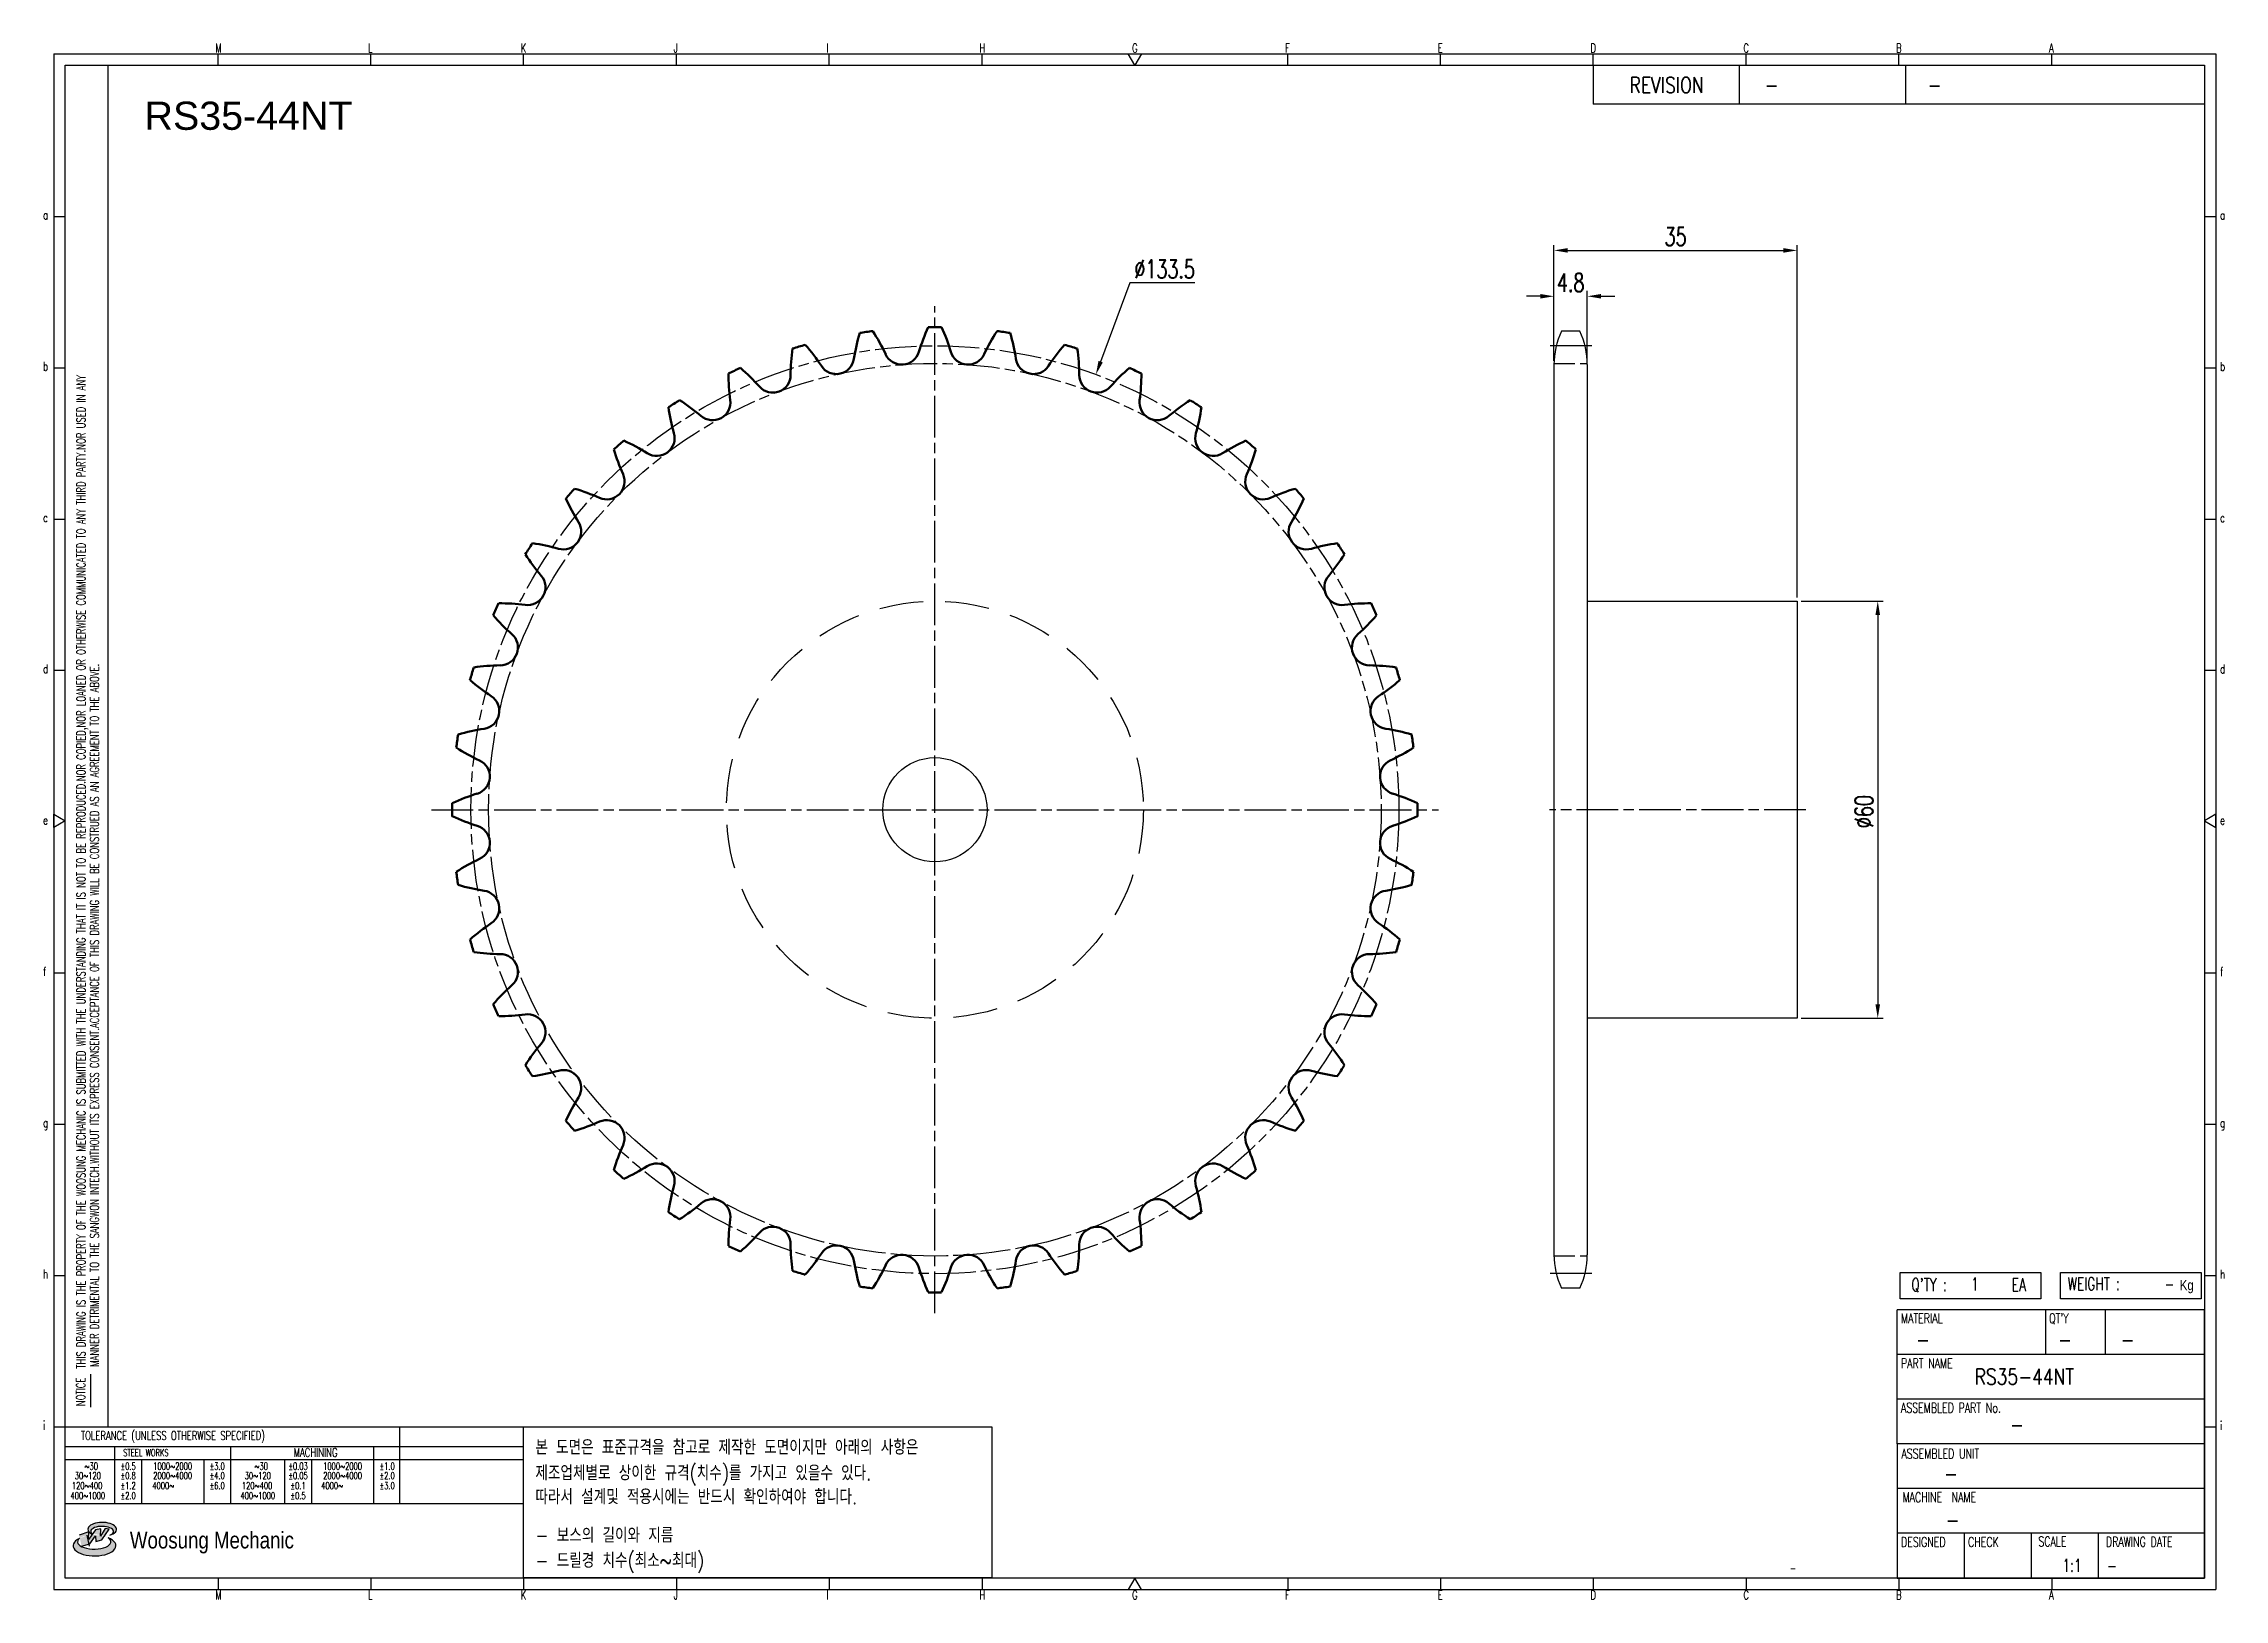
# Model space of a CAD drawing. Header units: millimetres. Extents: x -44811 to -44498, y 1096 to 1320.
import ezdxf
from ezdxf.enums import TextEntityAlignment as Align

# ---------------------------------------------------------------- set-up
doc = ezdxf.new("R2010")
doc.units = ezdxf.units.MM
for name, pattern in [('AM_ISO02W050', [7.5, 6, -1.5]), ('AM_ISO02W050x2', [3.75, 3, -0.75]), ('AM_ISO08W050', [18, 12, -1.5, 3, -1.5]), ('AM_ISO08W050x2', [9, 6, -0.75, 1.5, -0.75]), ('HIDDEN', [9.525, 6.35, -3.175])]:
    doc.linetypes.add(name, pattern=pattern)
for name, color, linetype, lineweight in [('AM_0N', 7, 'Continuous', 50), ('AM_3N', 6, 'AM_ISO02W050', 25), ('AM_7', 4, 'AM_ISO08W050', 25), ('AM_7N', 4, 'AM_ISO08W050', 25)]:
    doc.layers.add(name, color=color, linetype=linetype, lineweight=lineweight)
for name, color, linetype in [('HL', 2, 'HIDDEN'), ('S-DIM', 7, 'Continuous'), ('TITLE', 7, 'Continuous'), ('도면레이아웃', 7, 'Continuous')]:
    doc.layers.add(name, color=color, linetype=linetype)
doc.styles.add('HAN', font='ROMANS.shx', dxfattribs={"width": 0.7, "bigfont": 'whgtxt.shx'})
doc.styles.add('HKD_ST2', font='romans.shx', dxfattribs={"width": 0.7, "height": 4, "bigfont": '@extfont2.shx'})
doc.styles.add('HSG', font='SIMPLEX.shx', dxfattribs={"width": 0.7, "bigfont": 'HSG.shx'})
doc.styles.add('ROMANS', font='romans.shx', dxfattribs={"width": 0.7, "bigfont": 'whgtxt.shx'})
doc.styles.add('SLDTEXTSTYLE4', font='arial.ttf', dxfattribs={"width": 0.8})
doc.styles.get("Standard").update_dxf_attribs({"font": 'arial.ttf'})
doc.dimstyles.new('APP3.5', dxfattribs={"dimscale": 1.1, "dimtxt": 2.4, "dimasz": 1.8, "dimexe": 0.7, "dimexo": 0.5, "dimgap": 0.6, "dimtad": 1, "dimtoh": 1, "dimdec": 1, "dimrnd": 0.01, "dimzin": 9, "dimdsep": 46, "dimtxsty": 'HSG', "dimcen": 0, "dimclrd": 1, "dimclre": 1, "dimclrt": 256, "dimazin": 2, "dimtp": 1, "dimtm": 1, "dimtfac": 0.5, "dimtdec": 1, "dimtofl": 0, "dimtmove": 0, "dimatfit": 3, "dimfxl": 0, "dimtvp": 1, "dimtolj": 2, "dimlwd": -1, "dimlwe": -1, "dimarcsym": 0})

# ---------------------------------------------------------------- blocks, each defined once
blk = doc.blocks.new('SUYWSHJH')
at = {"layer": '도면레이아웃'}
h = blk.add_hatch(color=10, dxfattribs=at)
h.paths.add_polyline_path([(1.544, 35.177), (1.554, 34.966), (1.779, 35.034), (2.054, 35.422), (1.908, 35.446), (1.728, 35.167), (1.741, 35.439), (1.547, 35.405), (1.292, 35.041), (1.295, 35.33), (0.943, 35.208), (1.03, 34.8), (1.336, 34.885)])
edge = h.paths.add_edge_path()
edge.add_ellipse((1.795, 35.421), major_axis=(-0.53, 0), ratio=0.487785, start_angle=122.36065, end_angle=403.39574)
edge.add_line((1.411, 35.244), (1.419, 35.261))
edge.add_ellipse((1.798, 35.344), major_axis=(-0.423, 0), ratio=0.444396, start_angle=131.58977, end_angle=386.19408, ccw=False)
edge = h.paths.add_edge_path()
edge.add_ellipse((1.512, 34.815), major_axis=(-0.793, 0), ratio=0.480113, start_angle=314.67633, end_angle=590.85213)
edge.add_ellipse((1.501, 34.958), major_axis=(-0.62, 0), ratio=0.43311, start_angle=331.7024, end_angle=574.42495, ccw=False)
for p, q in [((0, 90.118), (80.15, 90.118)), ((0, 90.118), (0, 33.191)), ((6.089, 89.693), (6.089, 90.118)), ((11.753, 89.693), (11.753, 90.118)), ((17.418, 89.693), (17.418, 90.118)), ((23.082, 89.693), (23.082, 90.118)), ((28.746, 89.693), (28.746, 90.118)), ((34.411, 89.693), (34.411, 90.118)), ((45.739, 89.693), (45.739, 90.118)), ((51.404, 89.693), (51.404, 90.118)), ((57.068, 89.693), (57.068, 90.118)), ((62.732, 89.693), (62.732, 90.118)), ((68.397, 89.693), (68.397, 90.118)), ((74.061, 89.693), (74.061, 90.118)), ((80.15, 90.118), (80.15, 33.191)), ((0, 84.085), (0.425, 84.085)), ((79.725, 84.085), (80.15, 84.085)), ((0, 78.478), (0.425, 78.478)), ((79.725, 78.478), (80.15, 78.478)), ((0, 72.87), (0.425, 72.87)), ((79.725, 72.87), (80.15, 72.87)), ((0, 67.262), (0.425, 67.262)), ((79.725, 67.262), (80.15, 67.262)), ((0, 56.047), (0.425, 56.047)), ((79.725, 56.047), (80.15, 56.047)), ((0, 50.439), (0.425, 50.439)), ((79.725, 50.439), (80.15, 50.439)), ((0, 44.832), (0.425, 44.832)), ((79.725, 44.832), (80.15, 44.832)), ((1.377, 39.947), (1.377, 41.174)), ((0, 39.224), (0.425, 39.224)), ((79.725, 39.224), (80.15, 39.224)), ((0, 33.191), (80.15, 33.191)), ((6.089, 33.616), (6.089, 33.191)), ((11.753, 33.616), (11.753, 33.191)), ((17.418, 33.616), (17.418, 33.191)), ((23.082, 33.616), (23.082, 33.191)), ((28.746, 33.616), (28.746, 33.191)), ((34.411, 33.616), (34.411, 33.191)), ((45.739, 33.616), (45.739, 33.191)), ((51.404, 33.616), (51.404, 33.191)), ((57.068, 33.616), (57.068, 33.191)), ((62.732, 33.616), (62.732, 33.191)), ((68.397, 33.616), (68.397, 33.191)), ((74.061, 33.616), (74.061, 33.191))]:
    blk.add_line(p, q)
at = {"color": 2}
for p, q in [((2.017, 39.224), (2.017, 89.693)), ((0.425, 39.224), (17.418, 39.224)), ((12.816, 39.224), (12.816, 36.382)), ((17.418, 33.616), (17.418, 39.224)), ((0.425, 38.487), (17.418, 38.487)), ((0.425, 38.012), (17.418, 38.012)), ((2.257, 38.487), (2.257, 36.382)), ((3.257, 38.012), (3.257, 36.382)), ((5.557, 38.012), (5.557, 36.382)), ((6.557, 38.5), (6.557, 36.382)), ((8.557, 38.012), (8.557, 36.382)), ((9.557, 38.026), (9.557, 36.382)), ((11.857, 38.487), (11.857, 36.382)), ((0.425, 36.382), (17.418, 36.382))]:
    blk.add_line(p, q, dxfattribs=at)
at = {"color": 6, "ltscale": 0.5}
for p, q in [((57.068, 89.693), (57.068, 88.246)), ((62.47, 89.693), (62.47, 88.246)), ((68.635, 89.693), (68.635, 88.246)), ((79.725, 88.246), (57.068, 88.246)), ((68.336, 38.59), (68.336, 43.563)), ((79.725, 43.563), (68.336, 43.563)), ((73.827, 43.563), (73.827, 41.905)), ((76.037, 43.563), (76.037, 41.905)), ((79.725, 38.59), (79.725, 43.563)), ((79.725, 41.905), (68.336, 41.905)), ((79.725, 40.248), (68.336, 40.248)), ((68.336, 38.59), (68.336, 33.616)), ((79.725, 38.59), (68.336, 38.59)), ((79.725, 33.616), (79.725, 38.59)), ((79.725, 36.932), (68.336, 36.932)), ((79.725, 35.274), (68.336, 35.274)), ((70.822, 33.616), (70.822, 35.274)), ((73.309, 33.616), (73.309, 35.274)), ((75.796, 33.616), (75.796, 35.274)), ((68.336, 33.616), (79.725, 33.616))]:
    blk.add_line(p, q, dxfattribs=at)
for points in [[(40.075, 89.693), (39.83, 90.118), (40.32, 90.118)], [(0.425, 89.693), (79.725, 89.693), (79.725, 33.616), (0.425, 33.616)], [(0.425, 61.679), (0, 61.433), (0, 61.924)], [(79.725, 61.679), (80.15, 61.433), (80.15, 61.924)], [(40.075, 33.616), (39.83, 33.191), (40.32, 33.191)]]:
    blk.add_lwpolyline(points, close=True)
at = {"layer": 'TITLE', "color": 20}
for p, q in [((68.449, 43.961), (68.449, 44.936)), ((68.449, 44.936), (73.654, 44.936)), ((73.654, 44.936), (73.654, 43.961)), ((74.39, 43.961), (74.39, 44.936)), ((74.39, 44.936), (79.595, 44.936)), ((79.595, 44.936), (79.595, 43.961)), ((73.654, 43.961), (68.449, 43.961)), ((79.595, 43.961), (74.39, 43.961))]:
    blk.add_line(p, q, dxfattribs=at)
at = {"layer": '도면레이아웃'}
for p, q in [((1.295, 35.33), (0.943, 35.208)), ((1.03, 34.8), (1.336, 34.885)), ((1.224, 35.208), (1.311, 34.8)), ((1.224, 35.208), (1.224, 35.208)), ((1.547, 35.405), (1.292, 35.041)), ((1.292, 35.041), (1.295, 35.33)), ((1.336, 34.885), (1.544, 35.177)), ((1.419, 35.261), (1.411, 35.244)), ((1.544, 35.177), (1.554, 34.966)), ((1.741, 35.439), (1.547, 35.405)), ((1.554, 34.966), (1.779, 35.034)), ((1.908, 35.446), (1.728, 35.167)), ((1.728, 35.167), (1.741, 35.439)), ((1.779, 35.034), (2.054, 35.422)), ((2.054, 35.422), (1.908, 35.446))]:
    blk.add_line(p, q, dxfattribs=at)
for centre, major_axis, ratio, start_param, end_param in [((1.795, 35.421), (-0.53, 0), 0.487785, 2.135596, 7.040584), ((1.512, 34.815), (-0.793, 0), 0.480113, 5.492138, 10.312315), ((1.501, 34.958), (-0.62, 0), 0.43311, 5.789299, 10.025607), ((1.798, 35.344), (-0.423, 0), 0.444396, 2.296675, 6.740358)]:
    blk.add_ellipse(centre, major_axis=major_axis, ratio=ratio, start_param=start_param, end_param=end_param, dxfattribs=at)
at = {"color": 4, "style": 'HKD_ST2', "width": 0.7}
for s, p in [('M', (5.988, 90.164)), ('L', (11.652, 90.164)), ('K', (17.316, 90.164)), ('J', (22.981, 90.164)), ('I', (28.645, 90.164)), ('H', (34.309, 90.164)), ('G', (39.974, 90.164)), ('F', (45.638, 90.164)), ('E', (51.302, 90.164)), ('D', (56.967, 90.164)), ('C', (62.631, 90.164)), ('B', (68.295, 90.164)), ('A', (73.96, 90.164)), ('a', (-0.395, 83.976)), ('a', (80.305, 83.97)), ('b', (-0.395, 78.368)), ('b', (80.305, 78.362)), ('c', (-0.395, 72.76)), ('c', (80.305, 72.754)), ('d', (-0.395, 67.153)), ('d', (80.305, 67.147)), ('e', (-0.395, 61.545)), ('e', (80.305, 61.539)), ('f', (-0.395, 55.937)), ('f', (80.305, 55.931)), ('g', (-0.395, 50.33)), ('g', (80.305, 50.324)), ('h', (-0.395, 44.722)), ('h', (80.305, 44.716)), ('i', (-0.395, 39.114)), ('i', (80.305, 39.108)), ('M', (5.988, 32.824)), ('L', (11.652, 32.824)), ('K', (17.316, 32.824)), ('J', (22.981, 32.824)), ('I', (28.645, 32.824)), ('H', (34.309, 32.824)), ('G', (39.974, 32.824)), ('F', (45.638, 32.824)), ('E', (51.302, 32.824)), ('D', (56.967, 32.824)), ('C', (62.631, 32.824)), ('B', (68.295, 32.824)), ('A', (73.96, 32.824))]:
    blk.add_text(s, height=0.326, dxfattribs=at).set_placement(p)
for s, height, style, width, p in [('REVISION', 0.5806, 'HAN', 0.8, (58.415, 88.664)), ('-', 0.581, 'HAN', 0.8, (63.426, 88.664)), ('-', 0.581, 'HAN', 0.8, (69.468, 88.664)), ("Q'TY : ", 0.4746, 'HKD_ST2', 0.7, (68.857, 44.253)), ('1', 0.475, 'HKD_ST2', 0.7, (71.071, 44.275)), ('EA', 0.4746, 'HKD_ST2', 0.7, (72.578, 44.253)), ('WEIGHT : ', 0.4746, 'HKD_ST2', 0.7, (74.65, 44.286)), ('-', 0.581, 'HAN', 0.8, (69.029, 42.157)), ('-', 0.581, 'HAN', 0.8, (74.289, 42.157)), ('-', 0.581, 'HAN', 0.8, (76.623, 42.157)), ('-', 0.581, 'HAN', 0.8, (72.515, 39.013)), ('-', 0.581, 'HAN', 0.8, (70.067, 37.189)), ('-', 0.581, 'HAN', 0.8, (70.126, 35.48)), ('1:1', 0.4746, 'HKD_ST2', 0.7, (74.458, 33.848)), ('-', 0.475, 'HKD_ST2', 0.7, (76.112, 33.837))]:
    blk.add_text(s, height=height, dxfattribs=dict(style=style, width=width)).set_placement(p)
at = {"color": 1, "style": 'HKD_ST2', "width": 0.7}
for s, p in [(' THIS DRAWING IS THE PROPERTY OF THE WOOSUNG MECHANIC IS SUBMITTED WITH THE UNDERSTANDING THAT IT IS NOT TO BE REPRODUCED.NOR COPIED,NOR LOANED OR OTHERWISE COMMUNICATED TO ANY THIRD PARTY.NOR USED IN ANY', (1.173, 41.217)), ('MANNER DETRIMENTAL TO THE SANGWON INTECH.WITHOUT ITS EXPRESS CONSENT.ACCEPTANCE OF THIS DRAWING WILL BE CONSTRUED AS AN AGREEMENT TO THE ABOVE.', (1.672, 41.447))]:
    blk.add_text(s, height=0.326266, rotation=90, dxfattribs=at).set_placement(p)
at = {"style": 'HKD_ST2', "width": 0.7}
blk.add_text('-', height=0.475, dxfattribs=at).set_placement((78.613, 44.286), align=Align.RIGHT)
at = {"color": 4, "style": 'HKD_ST2', "width": 0.7}
for s, height, p in [('MATERIAL', 0.3651, (68.474, 43.425)), ("QT'Y", 0.3651, (73.965, 43.425)), ('PART NAME', 0.3651, (68.474, 41.756)), ('ASSEMBLED PART No.', 0.36511, (68.474, 40.109)), ('ASSEMBLED UNIT', 0.36511, (68.49, 38.408)), ('MACHINE  NAME', 0.36511, (68.532, 36.794)), ('DESIGNED', 0.3651, (68.474, 35.136)), ('CHECK', 0.3651, (70.961, 35.136)), ('SCALE', 0.3651, (73.566, 35.153)), ('DRAWING DATE', 0.36511, (76.071, 35.141))]:
    blk.add_text(s, height=height, dxfattribs=at).set_placement(p, align=Align.TOP_LEFT)
at = {"style": 'HKD_ST2', "width": 0.7}
blk.add_text('NOTICE', height=0.3263, rotation=90, dxfattribs=at).set_placement((1.163, 39.988))
for s, height, style, width, p in [('TOLERANCE (UNLESS OTHERWISE SPECIFIED)', 0.32627, 'HKD_ST2', 0.7, (4.417, 38.896)), ('-', 0.326, 'ROMANS', 0.65, (64.469, 33.975))]:
    blk.add_text(s, height=height, dxfattribs=dict(style=style, width=width)).set_placement(p, align=Align.MIDDLE_CENTER)
at = {"color": 4, "style": 'HKD_ST2', "width": 0.7}
for s, height, p in [('STEEL WORKS', 0.26101, (3.416, 38.268)), ('MACHINING', 0.3263, (9.707, 38.27)), ('%%P0.5', 0.261, (2.757, 37.762)), ('%%P0.8', 0.261, (2.757, 37.411)), ('%%P3.0', 0.261, (6.057, 37.762)), ('%%P4.0', 0.261, (6.057, 37.411)), ('%%P0.03', 0.261, (9.057, 37.762)), ('%%P0.05', 0.261, (9.057, 37.411)), ('%%P1.0', 0.261, (12.357, 37.762)), ('%%P2.0', 0.261, (12.357, 37.411)), ('%%P1.2', 0.261, (2.757, 37.045)), ('%%P2.0', 0.261, (2.757, 36.67)), ('%%P6.0', 0.261, (6.057, 37.045)), ('%%P0.1', 0.261, (9.057, 37.045)), ('%%P0.5', 0.261, (9.057, 36.67)), ('%%P3.0', 0.261, (12.357, 37.045))]:
    blk.add_text(s, height=height, dxfattribs=at).set_placement(p, align=Align.MIDDLE)
for s, height, p in [('30%%126120', 0.261, (1.263, 37.411)), ('%%12630', 0.261, (1.389, 37.762)), ('2000%%1264000', 0.26101, (4.407, 37.411)), ('1000%%1262000', 0.26101, (4.407, 37.762)), ('30%%126120', 0.261, (7.563, 37.411)), ('%%12630', 0.261, (7.689, 37.762)), ('2000%%1264000', 0.26101, (10.707, 37.411)), ('1000%%1262000', 0.26101, (10.707, 37.762)), ('400%%1261000', 0.26101, (1.263, 36.67)), ('120%%126400', 0.26101, (1.237, 37.045)), ('4000%%126', 0.261, (4.061, 37.045)), ('400%%1261000', 0.26101, (7.563, 36.67)), ('120%%126400', 0.26101, (7.537, 37.045)), ('4000%%126', 0.261, (10.321, 37.045))]:
    blk.add_text(s, height=height, dxfattribs=at).set_placement(p, align=Align.MIDDLE_CENTER)
at = {"color": 1, "style": 'SLDTEXTSTYLE4', "width": 0.8}
blk.add_text('Woosung Mechanic', height=0.61957, dxfattribs=at).set_placement((2.822, 34.711))
at = {"layer": 'TITLE', "width": 0.8}
blk.add_text('Kg', height=0.3789, dxfattribs=at).set_placement((78.807, 44.286))
blk = doc.blocks.new('*D495')
at = {"layer": 'Defpoints', "color": 0, "transparency": 16777216}
for p in [(-44589.35, 1283.63), (-44594.15, 1273.79), (-44589.35, 1273.79)]:
    blk.add_point(p, dxfattribs=at)
at = {"layer": 'S-DIM', "color": 1, "transparency": 16777216}
for p, q in [((-44596.13, 1283.63), (-44598.11, 1283.63)), ((-44594.15, 1274.34), (-44594.15, 1284.4)), ((-44589.35, 1274.34), (-44589.35, 1284.4)), ((-44587.37, 1283.63), (-44585.39, 1283.63))]:
    blk.add_line(p, q, dxfattribs=at)
for points in [[(-44596.13, 1283.96), (-44596.13, 1283.3), (-44594.15, 1283.63)], [(-44587.37, 1283.96), (-44587.37, 1283.3), (-44589.35, 1283.63)]]:
    blk.add_solid(points, dxfattribs=at)
at = {"layer": 'S-DIM', "transparency": 16777216, "insert": (-44591.75, 1285.61), "char_height": 2.64, "attachment_point": 5, "style": 'HSG'}
blk.add_mtext('\\A2;4.8', dxfattribs=at)
blk = doc.blocks.new('*D496')
at = {"layer": 'Defpoints', "color": 0, "transparency": 16777216}
for p in [(-44559.15, 1290.23), (-44594.15, 1273.79), (-44559.15, 1239.75)]:
    blk.add_point(p, dxfattribs=at)
at = {"layer": 'S-DIM', "color": 1, "transparency": 16777216}
for p, q in [((-44594.15, 1274.34), (-44594.15, 1291)), ((-44592.17, 1290.23), (-44561.13, 1290.23)), ((-44559.15, 1240.3), (-44559.15, 1291))]:
    blk.add_line(p, q, dxfattribs=at)
for points in [[(-44592.17, 1290.56), (-44592.17, 1289.9), (-44594.15, 1290.23)], [(-44561.13, 1290.56), (-44561.13, 1289.9), (-44559.15, 1290.23)]]:
    blk.add_solid(points, dxfattribs=at)
at = {"layer": 'S-DIM', "transparency": 16777216, "insert": (-44576.65, 1292.21), "char_height": 2.64, "attachment_point": 5, "style": 'HSG'}
blk.add_mtext('\\A2;35', dxfattribs=at)
blk = doc.blocks.new('*D497')
at = {"layer": 'Defpoints', "color": 0, "transparency": 16777216}
for p in [(-44559.15, 1239.75), (-44559.15, 1179.75), (-44547.56, 1179.75)]:
    blk.add_point(p, dxfattribs=at)
at = {"layer": 'S-DIM', "color": 1, "transparency": 16777216}
for p, q in [((-44558.6, 1239.75), (-44546.79, 1239.75)), ((-44547.56, 1237.77), (-44547.56, 1181.73)), ((-44558.6, 1179.75), (-44546.79, 1179.75))]:
    blk.add_line(p, q, dxfattribs=at)
for points in [[(-44547.89, 1237.77), (-44547.23, 1237.77), (-44547.56, 1239.75)], [(-44547.89, 1181.73), (-44547.23, 1181.73), (-44547.56, 1179.75)]]:
    blk.add_solid(points, dxfattribs=at)
at = {"layer": 'S-DIM', "transparency": 16777216, "insert": (-44549.54, 1209.48), "char_height": 2.64, "attachment_point": 5, "rotation": 90, "style": 'HSG'}
blk.add_mtext('\\A2;%%c60', dxfattribs=at)
blk = doc.blocks.new('*D498')
at = {"layer": 'Defpoints', "color": 0, "transparency": 16777216}
for p in [(-44660.06, 1272.37), (-44706.39, 1147.14)]:
    blk.add_point(p, dxfattribs=at)
at = {"layer": 'S-DIM', "color": 1, "transparency": 16777216}
for p, q in [((-44655.18, 1285.56), (-44659.38, 1274.22)), ((-44645.81, 1285.56), (-44655.18, 1285.56))]:
    blk.add_line(p, q, dxfattribs=at)
blk.add_solid([(-44659.69, 1274.34), (-44659.07, 1274.11), (-44660.06, 1272.37)], dxfattribs=at)
at = {"layer": 'S-DIM', "transparency": 16777216, "insert": (-44650.17, 1287.54), "char_height": 2.64, "attachment_point": 5, "style": 'HSG'}
blk.add_mtext('\\A2;∅133.5', dxfattribs=at)

msp = doc.modelspace()

# ---------------------------------------------------------------- linework, layer by layer
for p, q in [((-44590.42, 1278.59), (-44593.08, 1278.59)), ((-44594.15, 1273.79), (-44594.15, 1145.72)), ((-44589.35, 1273.79), (-44589.35, 1145.72)), ((-44590.42, 1140.92), (-44593.08, 1140.92))]:
    msp.add_line(p, q)
msp.add_lwpolyline([(-44589.35, 1239.75), (-44559.15, 1239.75), (-44559.15, 1179.75), (-44589.35, 1179.75)])
at = {"color": 4}
msp.add_lwpolyline([(-44742.41, 1120.98), (-44675.02, 1120.98), (-44675.02, 1099.21), (-44742.41, 1099.21)], close=True, dxfattribs=at)
msp.add_circle((-44683.23, 1209.75), 7.5)
for centre, start, end in [((-44582.85, 1273.79), 154.8633, 180), ((-44600.65, 1273.79), 0, 25.1367), ((-44582.85, 1145.72), 180, 205.1367), ((-44600.65, 1145.72), 334.8633, 0)]:
    msp.add_arc(centre, 11.3, start, end)
at = {"layer": 'AM_0N'}
for centre, radius, start, end in [((-44667.17, 1270.36), 28.04, 163.4328, 171.25), ((-44683.23, 1209.75), 69.45, 97.398, 98.9657), ((-44715.7, 1263.38), 28.04, 25.1136, 32.9308), ((-44658.71, 1267.45), 28.04, 155.251, 163.0682), ((-44683.23, 1209.75), 69.45, 89.2161, 90.7839), ((-44707.74, 1267.45), 28.04, 16.9318, 24.749), ((-44650.75, 1263.38), 28.04, 147.0692, 154.8864), ((-44683.23, 1209.75), 69.45, 81.0343, 82.602), ((-44699.28, 1270.36), 28.04, 8.75, 16.5672), ((-44675.96, 1272.02), 28.04, 171.6146, 179.4318), ((-44683.23, 1209.75), 69.45, 105.5798, 107.1475), ((-44723, 1258.21), 28.04, 33.2955, 41.1126), ((-44697.42, 1275.01), 2.57, 213.2955, 351.25), ((-44687.99, 1276.37), 2.57, 205.1136, 343.0682), ((-44678.46, 1276.37), 2.57, 196.9318, 334.8864), ((-44669.03, 1275.01), 2.57, 188.75, 326.7045), ((-44643.45, 1258.21), 28.04, 138.8874, 146.7045), ((-44683.23, 1209.75), 69.45, 72.8525, 74.4202), ((-44690.49, 1272.02), 28.04, 0.5682, 8.3854), ((-44683.23, 1209.75), 69.45, 113.7616, 115.3293), ((-44684.89, 1272.42), 28.04, 179.7964, 187.6136), ((-44729.5, 1252.06), 28.04, 41.4773, 49.2945), ((-44706.56, 1272.33), 2.57, 221.4773, 359.4318), ((-44659.89, 1272.33), 2.57, 180.5682, 318.5227), ((-44636.96, 1252.06), 28.04, 130.7055, 138.5227), ((-44683.23, 1209.75), 69.45, 64.6707, 66.2384), ((-44681.56, 1272.42), 28.04, 352.3864, 0.2036), ((-44683.23, 1209.75), 69.45, 121.9434, 123.5111), ((-44735.04, 1245.04), 28.04, 49.6591, 57.4763), ((-44715.23, 1268.37), 2.57, 229.6591, 7.6136), ((-44651.22, 1268.37), 2.57, 172.3864, 310.3409), ((-44631.41, 1245.04), 28.04, 122.5237, 130.3409), ((-44683.23, 1209.75), 69.45, 56.4889, 58.0566), ((-44693.8, 1271.55), 28.04, 187.9783, 195.7955), ((-44672.65, 1271.55), 28.04, 344.2045, 352.0217), ((-44683.23, 1209.75), 69.45, 130.1252, 131.6929), ((-44702.48, 1269.41), 28.04, 196.1601, 203.9773), ((-44739.54, 1237.31), 28.04, 57.8409, 65.6581), ((-44723.25, 1263.22), 2.57, 237.8409, 15.7955), ((-44643.2, 1263.22), 2.57, 164.2045, 302.1591), ((-44626.91, 1237.31), 28.04, 114.3419, 122.1591), ((-44683.23, 1209.75), 69.45, 48.3071, 49.8748), ((-44663.97, 1269.41), 28.04, 336.0227, 343.8399), ((-44683.23, 1209.75), 69.45, 138.3071, 139.8748), ((-44742.89, 1229.01), 28.04, 66.0227, 73.8399), ((-44730.45, 1256.98), 2.57, 246.0227, 23.9773), ((-44636, 1256.98), 2.57, 156.0227, 293.9773), ((-44623.56, 1229.01), 28.04, 106.1601, 113.9773), ((-44683.23, 1209.75), 69.45, 40.1252, 41.6929), ((-44710.78, 1266.07), 28.04, 204.3419, 212.1591), ((-44655.67, 1266.07), 28.04, 327.8409, 335.6581), ((-44736.69, 1249.78), 2.57, 254.2045, 32.1591), ((-44629.76, 1249.78), 2.57, 147.8409, 285.7955), ((-44683.23, 1209.75), 69.45, 146.4889, 148.0566), ((-44718.51, 1261.57), 28.04, 212.5237, 220.3409), ((-44745.02, 1220.32), 28.04, 74.2045, 82.0217), ((-44621.43, 1220.32), 28.04, 97.9783, 105.7955), ((-44647.94, 1261.57), 28.04, 319.6591, 327.4763), ((-44683.23, 1209.75), 69.45, 31.9434, 33.5111), ((-44741.84, 1241.76), 2.57, 262.3864, 40.3409), ((-44624.61, 1241.76), 2.57, 139.6591, 277.6136), ((-44683.23, 1209.75), 69.45, 154.6707, 156.2384), ((-44725.53, 1256.02), 28.04, 220.7055, 228.5227), ((-44745.9, 1211.42), 28.04, 82.3864, 90.2036), ((-44620.56, 1211.42), 28.04, 89.7964, 97.6136), ((-44640.92, 1256.02), 28.04, 311.4773, 319.2945), ((-44683.23, 1209.75), 69.45, 23.7616, 25.3293), ((-44745.8, 1233.09), 2.57, 270.5682, 48.5227), ((-44620.65, 1233.09), 2.57, 131.4773, 269.4318), ((-44683.23, 1209.75), 69.45, 162.8525, 164.4202), ((-44745.5, 1202.49), 28.04, 90.5682, 98.3854), ((-44620.96, 1202.49), 28.04, 81.6146, 89.4318), ((-44683.23, 1209.75), 69.45, 15.5798, 17.1475), ((-44731.68, 1249.53), 28.04, 228.8874, 236.7045), ((-44634.77, 1249.53), 28.04, 303.2955, 311.1126), ((-44748.48, 1223.95), 2.57, 278.75, 56.7045), ((-44617.97, 1223.95), 2.57, 123.2955, 261.25), ((-44743.83, 1193.7), 28.04, 98.75, 106.5672), ((-44622.62, 1193.7), 28.04, 73.4328, 81.25), ((-44683.23, 1209.75), 69.45, 171.0343, 172.602), ((-44736.85, 1242.23), 28.04, 237.0692, 244.8864), ((-44629.6, 1242.23), 28.04, 295.1136, 302.9308), ((-44683.23, 1209.75), 69.45, 7.398, 8.9657), ((-44749.84, 1214.52), 2.57, 286.9318, 64.8864), ((-44616.61, 1214.52), 2.57, 115.1136, 253.0682), ((-44740.93, 1185.24), 28.04, 106.9318, 114.749), ((-44625.53, 1185.24), 28.04, 65.251, 73.0682), ((-44683.23, 1209.75), 69.45, 179.2161, 180.7839), ((-44740.93, 1234.27), 28.04, 245.251, 253.0682), ((-44625.53, 1234.27), 28.04, 286.9318, 294.749), ((-44683.23, 1209.75), 69.45, 359.2161, 0.7839), ((-44749.84, 1204.99), 2.57, 295.1136, 73.0682), ((-44616.61, 1204.99), 2.57, 106.9318, 244.8864), ((-44736.85, 1177.28), 28.04, 115.1136, 122.9308), ((-44629.6, 1177.28), 28.04, 57.0692, 64.8864), ((-44683.23, 1209.75), 69.45, 187.398, 188.9657), ((-44743.83, 1225.81), 28.04, 253.4328, 261.25), ((-44622.62, 1225.81), 28.04, 278.75, 286.5672), ((-44683.23, 1209.75), 69.45, 351.0343, 352.602), ((-44748.48, 1195.56), 2.57, 303.2955, 81.25), ((-44617.97, 1195.56), 2.57, 98.75, 236.7045), ((-44731.68, 1169.97), 28.04, 123.2955, 131.1126), ((-44634.77, 1169.97), 28.04, 48.8874, 56.7045), ((-44683.23, 1209.75), 69.45, 195.5798, 197.1475), ((-44683.23, 1209.75), 69.45, 342.8525, 344.4202), ((-44745.5, 1217.02), 28.04, 261.6146, 269.4318), ((-44745.8, 1186.42), 2.57, 311.4773, 89.4318), ((-44620.65, 1186.42), 2.57, 90.5682, 228.5227), ((-44620.96, 1217.02), 28.04, 270.5682, 278.3854), ((-44725.53, 1163.48), 28.04, 131.4773, 139.2945), ((-44640.92, 1163.48), 28.04, 40.7055, 48.5227), ((-44683.23, 1209.75), 69.45, 203.7616, 205.3293), ((-44745.9, 1208.08), 28.04, 269.7964, 277.6136), ((-44741.84, 1177.75), 2.57, 319.6591, 97.6136), ((-44624.61, 1177.75), 2.57, 82.3864, 220.3409), ((-44620.56, 1208.08), 28.04, 262.3864, 270.2036), ((-44683.23, 1209.75), 69.45, 334.6707, 336.2384), ((-44718.51, 1157.93), 28.04, 139.6591, 147.4763), ((-44647.94, 1157.93), 28.04, 32.5237, 40.3409), ((-44683.23, 1209.75), 69.45, 211.9434, 213.5111), ((-44745.02, 1199.18), 28.04, 277.9783, 285.7955), ((-44736.69, 1169.73), 2.57, 327.8409, 105.7955), ((-44629.76, 1169.73), 2.57, 74.2045, 212.1591), ((-44621.43, 1199.18), 28.04, 254.2045, 262.0217), ((-44683.23, 1209.75), 69.45, 326.4889, 328.0566), ((-44710.78, 1153.44), 28.04, 147.8409, 155.6581), ((-44655.67, 1153.44), 28.04, 24.3419, 32.1591), ((-44683.23, 1209.75), 69.45, 220.1252, 221.6929), ((-44742.89, 1190.5), 28.04, 286.1601, 293.9773), ((-44730.45, 1162.53), 2.57, 336.0227, 113.9773), ((-44636, 1162.53), 2.57, 66.0227, 203.9773), ((-44623.56, 1190.5), 28.04, 246.0227, 253.8399), ((-44683.23, 1209.75), 69.45, 318.3071, 319.8748), ((-44702.48, 1150.09), 28.04, 156.0227, 163.8399), ((-44663.97, 1150.09), 28.04, 16.1601, 23.9773), ((-44739.54, 1182.2), 28.04, 294.3419, 302.1591), ((-44723.25, 1156.29), 2.57, 344.2045, 122.1591), ((-44643.2, 1156.29), 2.57, 57.8409, 195.7955), ((-44626.91, 1182.2), 28.04, 237.8409, 245.6581), ((-44683.23, 1209.75), 69.45, 228.3071, 229.8748), ((-44693.8, 1147.96), 28.04, 164.2045, 172.0217), ((-44672.65, 1147.96), 28.04, 7.9783, 15.7955), ((-44683.23, 1209.75), 69.45, 310.1252, 311.6929), ((-44683.23, 1209.75), 69.45, 236.4889, 238.0566), ((-44735.04, 1174.47), 28.04, 302.5237, 310.3409), ((-44715.23, 1151.14), 2.57, 352.3864, 130.3409), ((-44651.22, 1151.14), 2.57, 49.6591, 187.6136), ((-44631.41, 1174.47), 28.04, 229.6591, 237.4763), ((-44683.23, 1209.75), 69.45, 301.9434, 303.5111), ((-44684.89, 1147.08), 28.04, 172.3864, 180.2036), ((-44729.5, 1167.45), 28.04, 310.7055, 318.5227), ((-44706.56, 1147.18), 2.57, 0.5682, 138.5227), ((-44659.89, 1147.18), 2.57, 41.4773, 179.4318), ((-44636.96, 1167.45), 28.04, 221.4773, 229.2945), ((-44681.56, 1147.08), 28.04, 359.7964, 7.6136), ((-44683.23, 1209.75), 69.45, 244.6707, 246.2384), ((-44675.96, 1147.48), 28.04, 180.5682, 188.3854), ((-44723, 1161.3), 28.04, 318.8874, 326.7045), ((-44697.42, 1144.5), 2.57, 8.75, 146.7045), ((-44687.99, 1143.14), 2.57, 16.9318, 154.8864), ((-44678.46, 1143.14), 2.57, 25.1136, 163.0682), ((-44669.03, 1144.5), 2.57, 33.2955, 171.25), ((-44643.45, 1161.3), 28.04, 213.2955, 221.1126), ((-44690.49, 1147.48), 28.04, 351.6146, 359.4318), ((-44683.23, 1209.75), 69.45, 293.7616, 295.3293), ((-44683.23, 1209.75), 69.45, 252.8525, 254.4202), ((-44667.17, 1149.15), 28.04, 188.75, 196.5672), ((-44715.7, 1156.13), 28.04, 327.0692, 334.8864), ((-44658.71, 1152.05), 28.04, 196.9318, 204.749), ((-44707.74, 1152.05), 28.04, 335.251, 343.0682), ((-44650.75, 1156.13), 28.04, 205.1136, 212.9308), ((-44699.28, 1149.15), 28.04, 343.4328, 351.25), ((-44683.23, 1209.75), 69.45, 285.5798, 287.1475), ((-44683.23, 1209.75), 69.45, 261.0343, 262.602), ((-44683.23, 1209.75), 69.45, 269.2161, 270.7839), ((-44683.23, 1209.75), 69.45, 277.398, 278.9657)]:
    msp.add_arc(centre, radius, start, end, dxfattribs=at)
at = {"layer": 'AM_3N', "linetype": 'AM_ISO02W050x2'}
for p, q in [((-44594.15, 1273.95), (-44589.35, 1273.95)), ((-44594.15, 1145.56), (-44589.35, 1145.56))]:
    msp.add_line(p, q, dxfattribs=at)
at = {"layer": 'AM_7', "linetype": 'AM_ISO08W050x2'}
for p, q in [((-44588.69, 1276.51), (-44594.8, 1276.51)), ((-44557.9, 1209.75), (-44594.8, 1209.75)), ((-44588.69, 1143), (-44594.8, 1143))]:
    msp.add_line(p, q, dxfattribs=at)
for radius in [66.76, 64.22]:
    msp.add_circle((-44683.23, 1209.75), radius, dxfattribs=at)
at = {"layer": 'AM_7N', "linetype": 'AM_ISO08W050x2'}
for p, q in [((-44683.23, 1137.31), (-44683.23, 1282.2)), ((-44755.67, 1209.75), (-44610.78, 1209.75))]:
    msp.add_line(p, q, dxfattribs=at)
at = {"layer": 'HL'}
msp.add_circle((-44683.23, 1209.75), 30, dxfattribs=at)

# ---------------------------------------------------------------- block references
at = {"xscale": 3.881852450145503, "yscale": 3.881852450145503, "zscale": 3.881852450145503}
msp.add_blockref('SUYWSHJH', (-44810.02, 968.71), dxfattribs=at)

# ---------------------------------------------------------------- texts
at = {"color": 2}
msp.add_text('RS35-44NT', height=4.056, dxfattribs=at).set_placement((-44796.95, 1307.58))
at = {"style": 'HAN', "width": 0.8}
msp.add_text('RS35-44NT', height=2.254, dxfattribs=at).set_placement((-44533.61, 1127.04))
at = {"color": 4, "style": 'HAN', "width": 0.8}
for s, p in [('본 도면은 표준규격을 참고로 제작한 도면이지만 아래의 사항은', (-44740.72, 1116.95)), ('제조업체별로 상이한 규격(치수)를 가지고 있을수 있다.', (-44740.72, 1113.25)), ('따라서 설계및 적용시에는 반드시 확인하여야 합니다.', (-44740.72, 1109.82)), ('- 보스의 길이와 지름', (-44740.72, 1104.29)), ('- 드릴경 치수(최소~최대)', (-44740.72, 1100.66))]:
    msp.add_text(s, height=2.1325, dxfattribs=at).set_placement(p)

# ---------------------------------------------------------------- dimensions: what is measured, and where the dimension line sits
at = {"layer": 'S-DIM'}
dim = msp.add_linear_dim(base=(-44559.15, 1290.23), p1=(-44594.15, 1273.79), p2=(-44559.15, 1239.75), dimstyle='APP3.5', dxfattribs=at)
dim.commit()
dim.dimension.update_dxf_attribs({"geometry": '*D496', "text_midpoint": (-44576.65, 1292.21)})
dim = msp.add_diameter_dim_2p(p1=(-44706.39, 1147.14), p2=(-44660.06, 1272.37), dimstyle='APP3.5', dxfattribs=at)
dim.commit()
dim.dimension.update_dxf_attribs({"geometry": '*D498', "text_midpoint": (-44650.17, 1285.56), "dimtype": 163})
dim = msp.add_linear_dim(base=(-44589.35, 1283.63), p1=(-44594.15, 1273.79), p2=(-44589.35, 1273.79), dimstyle='APP3.5', dxfattribs=at)
dim.commit()
dim.dimension.update_dxf_attribs({"geometry": '*D495', "text_midpoint": (-44591.75, 1283.63), "dimtype": 160})
dim = msp.add_linear_dim(base=(-44547.56, 1179.75), p1=(-44559.15, 1239.75), p2=(-44559.15, 1179.75), angle=90, text='%%c<>', dimstyle='APP3.5', dxfattribs=at)
dim.commit()
dim.dimension.update_dxf_attribs({"geometry": '*D497', "text_midpoint": (-44547.56, 1209.48), "dimtype": 160})

doc.saveas('drawing.dxf')
